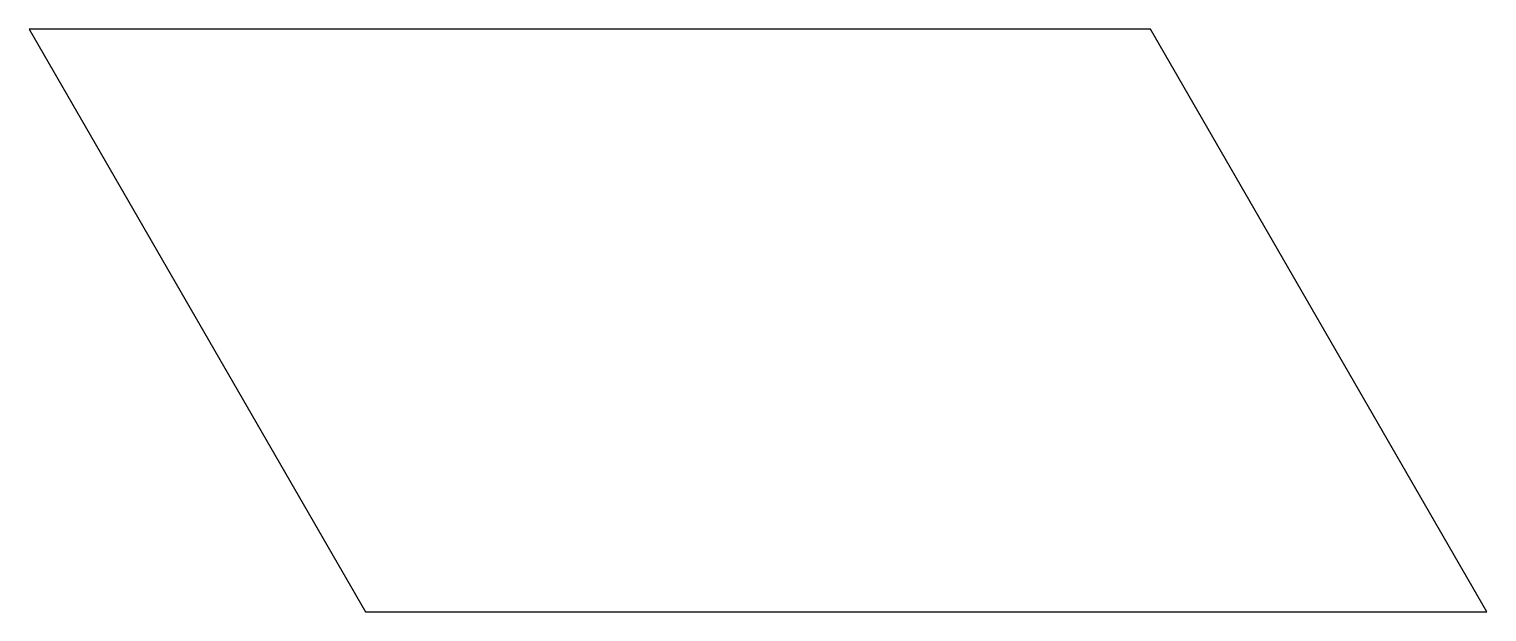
# Model space of a CAD drawing. Header units: millimetres. Extents: x 35 to 165, y 13 to 65.
import ezdxf

# ---------------------------------------------------------------- set-up
doc = ezdxf.new("R2010")
doc.units = ezdxf.units.MM
doc.header["$MEASUREMENT"] = 0

msp = doc.modelspace()

# ---------------------------------------------------------------- linework, layer by layer
msp.add_lwpolyline([(65.49, 12.56), (165.49, 12.56), (135.49, 64.52), (35.49, 64.52)], close=True)
msp.add_lwpolyline([(65.49, 12.56), (165.49, 12.56), (135.49, 64.52), (35.49, 64.52)], close=True)

doc.saveas('drawing.dxf')
